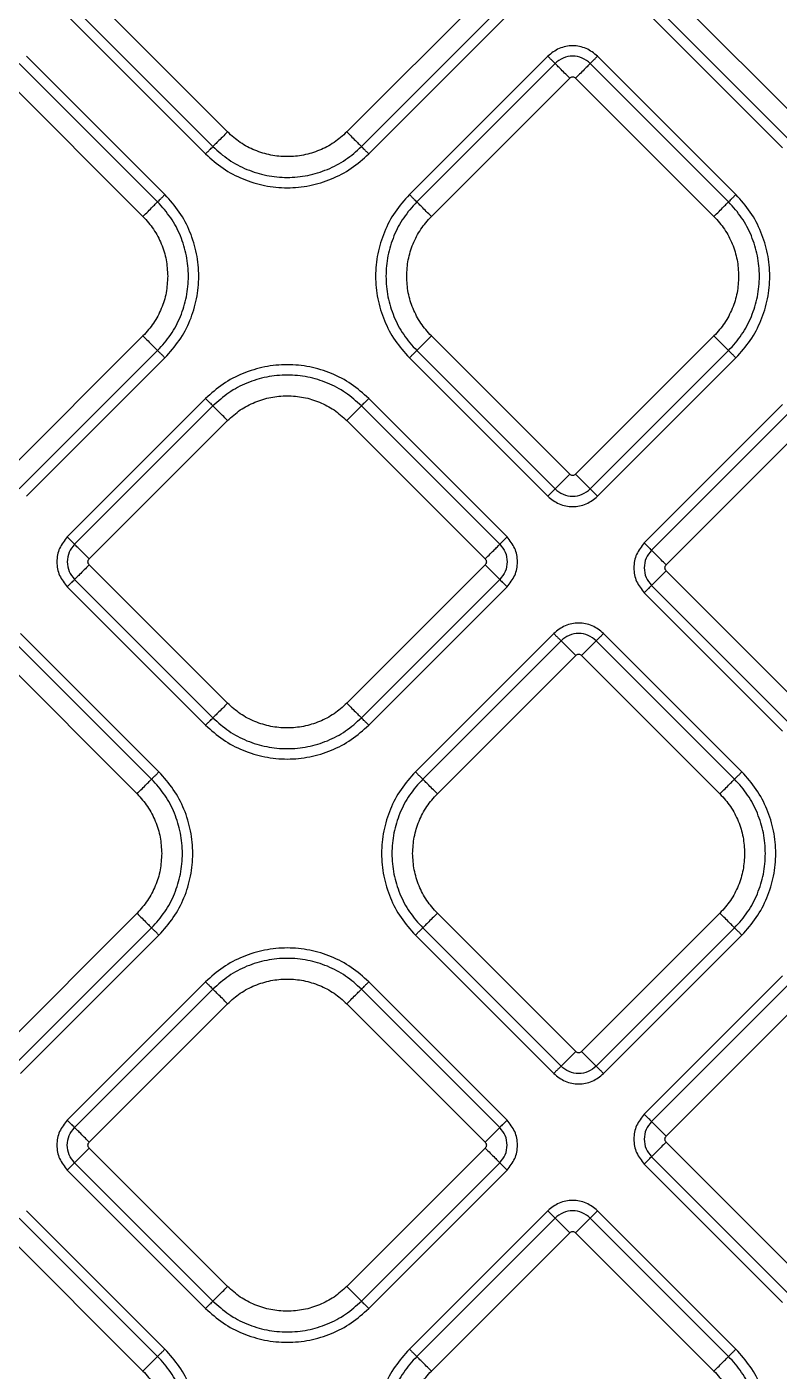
# Model space of a CAD drawing. Extents: x 939 to 1039, y 781 to 934.
# Drawn here: x 992.18 to 995.76, y 848.43 to 854.83 of the extents above; entities that cross this region are included whole.
import ezdxf

# ---------------------------------------------------------------- set-up
doc = ezdxf.new("R2010")
doc.units = 0
doc.header["$MEASUREMENT"] = 0
doc.layers.add('1', color=4, linetype='Continuous')

# ---------------------------------------------------------------- blocks, each defined once
blk = doc.blocks.new('Envoy')
at = {"layer": '1', "color": 3, "linetype": 'Continuous', "lineweight": 25}
for p, q in [((54.4771, 55.1542), (53.8182, 55.8131)), ((55.704, 55.8131), (55.0452, 55.1542)), ((57.2251, 55.1827), (56.5663, 55.8416)), ((53.7485, 55.7433), (54.4074, 55.0845)), ((55.1149, 55.0845), (55.7738, 55.7433)), ((56.4617, 55.737), (57.1205, 55.0782)), ((56.4966, 55.7718), (57.1554, 55.113)), ((53.7137, 55.7085), (54.3725, 55.0496)), ((55.1498, 55.0496), (55.8086, 55.7085)), ((54.1441, 54.8213), (53.4853, 55.4801)), ((54.179, 54.8561), (53.5202, 55.5149)), ((56.0022, 55.5149), (55.3434, 54.8561)), ((56.037, 55.4801), (55.3782, 54.8212)), ((56.8636, 54.8212), (56.2048, 55.4801)), ((56.8985, 54.8561), (56.2397, 55.5149)), ((53.4156, 55.4104), (54.0744, 54.7515)), ((55.4479, 54.7515), (56.1068, 55.4103)), ((56.135, 55.4103), (56.7939, 54.7515)), ((54.0744, 54.1834), (53.4156, 53.5246)), ((56.1068, 53.5245), (55.4479, 54.1834)), ((56.7939, 54.1834), (56.135, 53.5245)), ((53.4853, 53.4548), (54.1441, 54.1137)), ((53.5202, 53.42), (54.179, 54.0788)), ((55.3434, 54.0788), (56.0022, 53.42)), ((55.3782, 54.1136), (56.037, 53.4548)), ((56.2048, 53.4548), (56.8636, 54.1136)), ((56.2397, 53.42), (56.8985, 54.0788)), ((54.3725, 53.8853), (53.7137, 53.2265)), ((55.8086, 53.2265), (55.1498, 53.8853)), ((54.4074, 53.8504), (53.7486, 53.1916)), ((55.7738, 53.1916), (55.115, 53.8504)), ((57.1205, 53.8568), (56.4617, 53.1979)), ((57.1554, 53.8219), (56.4965, 53.1631)), ((53.8183, 53.1218), (54.4771, 53.7807)), ((55.0452, 53.7807), (55.7041, 53.1218)), ((56.5662, 53.0933), (57.2251, 53.7522)), ((54.4771, 52.4347), (53.8183, 53.0936)), ((55.7041, 53.0936), (55.0452, 52.4347)), ((57.2251, 52.4062), (56.5662, 53.0651)), ((53.7137, 52.989), (54.3725, 52.3302)), ((53.7486, 53.0238), (54.4074, 52.365)), ((55.115, 52.365), (55.7738, 53.0238)), ((55.1498, 52.3302), (55.8086, 52.989)), ((56.4965, 52.9953), (57.1554, 52.3365)), ((56.4617, 52.9605), (57.1205, 52.3016)), ((54.1156, 52.0732), (53.4568, 52.7321)), ((54.1505, 52.1081), (53.4917, 52.7669)), ((56.0307, 52.7669), (55.3719, 52.1081)), ((56.0656, 52.7321), (55.4067, 52.0733)), ((56.8921, 52.0733), (56.2333, 52.7321)), ((56.927, 52.1081), (56.2682, 52.7669)), ((53.387, 52.6623), (54.0459, 52.0035)), ((55.4764, 52.0035), (56.1353, 52.6624)), ((56.1636, 52.6624), (56.8224, 52.0035)), ((54.0459, 51.4354), (53.387, 50.7765)), ((56.1353, 50.7766), (55.4764, 51.4354)), ((56.8224, 51.4354), (56.1636, 50.7766)), ((53.4568, 50.7068), (54.1156, 51.3656)), ((53.4917, 50.672), (54.1505, 51.3308)), ((55.3719, 51.3308), (56.0307, 50.672)), ((55.4067, 51.3657), (56.0656, 50.7068)), ((56.2333, 50.7068), (56.8921, 51.3657)), ((56.2682, 50.672), (56.927, 51.3308)), ((57.1205, 51.1373), (56.4617, 50.4785)), ((54.3725, 51.1088), (53.7137, 50.4499)), ((54.4074, 51.0739), (53.7485, 50.4151)), ((55.7738, 50.4151), (55.1149, 51.0739)), ((55.8086, 50.4499), (55.1498, 51.1088)), ((57.1554, 51.1024), (56.4966, 50.4436)), ((53.8182, 50.3453), (54.4771, 51.0042)), ((55.0452, 51.0042), (55.704, 50.3453)), ((56.5663, 50.3738), (57.2251, 51.0327)), ((54.4771, 49.6582), (53.8182, 50.3171)), ((55.704, 50.3171), (55.0452, 49.6582)), ((57.2251, 49.6867), (56.5663, 50.3456)), ((53.7485, 50.2473), (54.4074, 49.5885)), ((55.1149, 49.5885), (55.7738, 50.2473)), ((56.4617, 50.241), (57.1205, 49.5822)), ((56.4966, 50.2758), (57.1554, 49.617)), ((53.7137, 50.2125), (54.3725, 49.5536)), ((55.1498, 49.5536), (55.8086, 50.2125)), ((54.1441, 49.3253), (53.4853, 49.9841)), ((54.179, 49.3601), (53.5202, 50.0189)), ((56.0022, 50.0189), (55.3434, 49.3601)), ((56.037, 49.9841), (55.3782, 49.3252)), ((56.8636, 49.3252), (56.2048, 49.9841)), ((56.8985, 49.3601), (56.2397, 50.0189)), ((53.4156, 49.9144), (54.0744, 49.2555)), ((55.4479, 49.2555), (56.1068, 49.9143)), ((56.135, 49.9143), (56.7939, 49.2555))]:
    blk.add_line(p, q, dxfattribs=at)
for points, knots in [([(56.2397, 55.5149), (56.2223, 55.5286), (56.1876, 55.5561), (56.1209, 55.5681), (56.0543, 55.5561), (56.0195, 55.5286), (56.0022, 55.5149)], [0, 0, 0, 0, 0.250069, 0.499983, 0.74993, 1, 1, 1, 1]), ([(56.0022, 55.5149), (56.0063, 55.5108), (56.0146, 55.5025), (56.0254, 55.4917), (56.0337, 55.4834), (56.0359, 55.4812), (56.037, 55.4801)], [0, 0, 0, 0, 0.2500082, 0.5000037, 0.7499988, 1, 1, 1, 1]), ([(56.2048, 55.4801), (56.1925, 55.4897), (56.168, 55.5091), (56.1209, 55.5177), (56.0739, 55.5091), (56.0493, 55.4897), (56.037, 55.4801)], [0, 0, 0, 0, 0.249864, 0.499987, 0.750126, 1, 1, 1, 1]), ([(56.1068, 55.4103), (56.0985, 55.4186), (56.0819, 55.4352), (56.0603, 55.4568), (56.0437, 55.4734), (56.0393, 55.4778), (56.037, 55.4801)], [0, 0, 0, 0, 0.250001, 0.499999, 0.749991, 1, 1, 1, 1]), ([(56.2048, 55.4801), (56.2026, 55.4778), (56.1981, 55.4734), (56.1815, 55.4568), (56.1599, 55.4352), (56.1433, 55.4186), (56.135, 55.4103)], [0, 0, 0, 0, 0.2500107, 0.5000033, 0.750001, 1, 1, 1, 1]), ([(56.2048, 55.4801), (56.2059, 55.4812), (56.2081, 55.4834), (56.2164, 55.4917), (56.2272, 55.5025), (56.2355, 55.5108), (56.2397, 55.5149)], [0, 0, 0, 0, 0.25, 0.499995, 0.749991, 1, 1, 1, 1]), ([(56.1068, 55.4103), (56.1088, 55.412), (56.113, 55.4152), (56.1209, 55.4167), (56.1288, 55.4152), (56.133, 55.412), (56.135, 55.4103)], [0, 0, 0, 0, 0.250223, 0.499992, 0.749762, 1, 1, 1, 1]), ([(54.4771, 55.1542), (54.4688, 55.1459), (54.4523, 55.1294), (54.4306, 55.1077), (54.414, 55.0911), (54.4096, 55.0867), (54.4074, 55.0845)], [0, 0, 0, 0, 0.25, 0.499998, 0.749991, 1, 1, 1, 1]), ([(55.0452, 55.1542), (55.0256, 55.1367), (54.9863, 55.1016), (54.9157, 55.0649), (54.8401, 55.0417), (54.7611, 55.034), (54.6822, 55.0417), (54.6066, 55.0649), (54.536, 55.1016), (54.4967, 55.1367), (54.4771, 55.1542)], [0, 0, 0, 0, 0.125, 0.25, 0.375, 0.5, 0.625, 0.75, 0.875, 1, 1, 1, 1]), ([(55.0452, 55.1542), (55.0535, 55.1459), (55.07, 55.1294), (55.0917, 55.1077), (55.1083, 55.0911), (55.1127, 55.0867), (55.1149, 55.0845)], [0, 0, 0, 0, 0.250002, 0.499999, 0.749992, 1, 1, 1, 1]), ([(54.3725, 55.0496), (54.3766, 55.0538), (54.3849, 55.0621), (54.3957, 55.0729), (54.404, 55.0812), (54.4063, 55.0834), (54.4074, 55.0845)], [0, 0, 0, 0, 0.2500024, 0.499998, 0.7499988, 1, 1, 1, 1]), ([(54.3725, 55.0496), (54.3994, 55.0256), (54.4531, 54.9777), (54.5496, 54.9274), (54.6532, 54.8957), (54.7611, 54.8851), (54.8691, 54.8957), (54.9727, 54.9274), (55.0691, 54.9777), (55.1229, 55.0256), (55.1498, 55.0496)], [0, 0, 0, 0, 0.1250001, 0.25, 0.375, 0.5, 0.625, 0.75, 0.8749999, 1, 1, 1, 1]), ([(54.4074, 55.0845), (54.4318, 55.0627), (54.4808, 55.019), (54.5686, 54.9732), (54.6629, 54.9444), (54.7611, 54.9348), (54.8594, 54.9444), (54.9537, 54.9732), (55.0415, 55.019), (55.0905, 55.0627), (55.1149, 55.0845)], [0, 0, 0, 0, 0.125, 0.25, 0.375, 0.5, 0.625, 0.75, 0.875, 1, 1, 1, 1]), ([(55.1498, 55.0496), (55.1457, 55.0538), (55.1374, 55.0621), (55.1266, 55.0729), (55.1183, 55.0812), (55.116, 55.0834), (55.1149, 55.0845)], [0, 0, 0, 0, 0.250002, 0.499997, 0.749999, 1, 1, 1, 1]), ([(54.179, 54.8561), (54.1748, 54.852), (54.1666, 54.8437), (54.1557, 54.8329), (54.1474, 54.8246), (54.1452, 54.8224), (54.1441, 54.8213)], [0, 0, 0, 0, 0.250005, 0.499999, 0.75, 1, 1, 1, 1]), ([(54.179, 54.0788), (54.203, 54.1057), (54.2509, 54.1595), (54.3012, 54.256), (54.3329, 54.3595), (54.3435, 54.4675), (54.3329, 54.5754), (54.3012, 54.679), (54.2509, 54.7755), (54.203, 54.8292), (54.179, 54.8561)], [0, 0, 0, 0, 0.1249999, 0.2499999, 0.375, 0.5, 0.625, 0.7500001, 0.8750001, 1, 1, 1, 1]), ([(55.3434, 54.8561), (55.3194, 54.8292), (55.2714, 54.7754), (55.2211, 54.6789), (55.1894, 54.5754), (55.1789, 54.4674), (55.1894, 54.3595), (55.2211, 54.2559), (55.2714, 54.1594), (55.3194, 54.1057), (55.3434, 54.0788)], [0, 0, 0, 0, 0.1250001, 0.25, 0.375, 0.5, 0.625, 0.75, 0.8749999, 1, 1, 1, 1]), ([(55.3434, 54.8561), (55.3475, 54.8519), (55.3558, 54.8437), (55.3666, 54.8328), (55.3749, 54.8245), (55.3771, 54.8223), (55.3782, 54.8212)], [0, 0, 0, 0, 0.250003, 0.499999, 0.750002, 1, 1, 1, 1]), ([(56.8985, 54.8561), (56.8943, 54.8519), (56.8861, 54.8437), (56.8752, 54.8328), (56.8669, 54.8245), (56.8647, 54.8223), (56.8636, 54.8212)], [0, 0, 0, 0, 0.2500033, 0.4999999, 0.7499998, 1, 1, 1, 1]), ([(56.8985, 54.0788), (56.9225, 54.1057), (56.9704, 54.1594), (57.0207, 54.2559), (57.0524, 54.3595), (57.063, 54.4674), (57.0524, 54.5754), (57.0207, 54.6789), (56.9704, 54.7754), (56.9225, 54.8292), (56.8985, 54.8561)], [0, 0, 0, 0, 0.1250001, 0.25, 0.375, 0.5, 0.625, 0.75, 0.8749999, 1, 1, 1, 1]), ([(54.0744, 54.7515), (54.0827, 54.7598), (54.0992, 54.7764), (54.1209, 54.798), (54.1375, 54.8146), (54.1419, 54.819), (54.1441, 54.8213)], [0, 0, 0, 0, 0.25, 0.499998, 0.749991, 1, 1, 1, 1]), ([(54.1441, 54.1137), (54.166, 54.1382), (54.2096, 54.1871), (54.2554, 54.2749), (54.2843, 54.3692), (54.2939, 54.4675), (54.2843, 54.5657), (54.2554, 54.66), (54.2096, 54.7478), (54.166, 54.7968), (54.1441, 54.8213)], [0, 0, 0, 0, 0.125, 0.25, 0.375001, 0.5, 0.625, 0.75, 0.875, 1, 1, 1, 1]), ([(55.3782, 54.8212), (55.3564, 54.7968), (55.3127, 54.7478), (55.2669, 54.66), (55.2381, 54.5657), (55.2285, 54.4674), (55.2381, 54.3692), (55.2669, 54.2749), (55.3127, 54.1871), (55.3564, 54.1381), (55.3782, 54.1136)], [0, 0, 0, 0, 0.125, 0.25, 0.375001, 0.5, 0.625, 0.750001, 0.875001, 1, 1, 1, 1]), ([(55.4479, 54.7515), (55.4397, 54.7598), (55.4231, 54.7763), (55.4014, 54.798), (55.3848, 54.8146), (55.3804, 54.819), (55.3782, 54.8212)], [0, 0, 0, 0, 0.2500011, 0.4999982, 0.74999, 1, 1, 1, 1]), ([(56.7939, 54.7515), (56.8022, 54.7598), (56.8187, 54.7763), (56.8404, 54.798), (56.857, 54.8146), (56.8614, 54.819), (56.8636, 54.8212)], [0, 0, 0, 0, 0.249999, 0.4999967, 0.7499893, 1, 1, 1, 1]), ([(56.8636, 54.1136), (56.8854, 54.1381), (56.9291, 54.1871), (56.9749, 54.2749), (57.0037, 54.3692), (57.0134, 54.4674), (57.0037, 54.5657), (56.9749, 54.66), (56.9291, 54.7478), (56.8854, 54.7968), (56.8636, 54.8212)], [0, 0, 0, 0, 0.124999, 0.249999, 0.375, 0.5, 0.624999, 0.75, 0.875, 1, 1, 1, 1]), ([(54.0744, 54.7515), (54.0919, 54.7319), (54.127, 54.6926), (54.1636, 54.6221), (54.1876, 54.5464), (54.1906, 54.4938), (54.1921, 54.4675)], [0, 0, 0, 0, 0.249999, 0.5, 0.75, 1, 1, 1, 1]), ([(55.3303, 54.4674), (55.3318, 54.4937), (55.3347, 54.5463), (55.3588, 54.622), (55.3953, 54.6926), (55.4304, 54.7319), (55.4479, 54.7515)], [0, 0, 0, 0, 0.25, 0.5, 0.75, 1, 1, 1, 1]), ([(56.7939, 54.7515), (56.8114, 54.7319), (56.8465, 54.6926), (56.883, 54.622), (56.9071, 54.5463), (56.9101, 54.4937), (56.9115, 54.4674)], [0, 0, 0, 0, 0.249999, 0.5, 0.75, 1, 1, 1, 1]), ([(54.1921, 54.4675), (54.1906, 54.4412), (54.1876, 54.3886), (54.1636, 54.3129), (54.127, 54.2423), (54.0919, 54.2031), (54.0744, 54.1834)], [0, 0, 0, 0, 0.25, 0.5, 0.750001, 1, 1, 1, 1]), ([(55.4479, 54.1834), (55.4304, 54.203), (55.3953, 54.2423), (55.3588, 54.3128), (55.3347, 54.3885), (55.3318, 54.4411), (55.3303, 54.4674)], [0, 0, 0, 0, 0.25, 0.5, 0.75, 1, 1, 1, 1]), ([(56.9115, 54.4674), (56.9101, 54.4411), (56.9071, 54.3885), (56.883, 54.3128), (56.8465, 54.2423), (56.8114, 54.203), (56.7939, 54.1834)], [0, 0, 0, 0, 0.25, 0.5, 0.750001, 1, 1, 1, 1]), ([(54.0744, 54.1834), (54.0827, 54.1751), (54.0992, 54.1586), (54.1209, 54.1369), (54.1375, 54.1203), (54.1419, 54.1159), (54.1441, 54.1137)], [0, 0, 0, 0, 0.25, 0.499998, 0.74999, 1, 1, 1, 1]), ([(55.4479, 54.1834), (55.4397, 54.1751), (55.4231, 54.1585), (55.4014, 54.1369), (55.3848, 54.1203), (55.3804, 54.1159), (55.3782, 54.1136)], [0, 0, 0, 0, 0.250001, 0.499999, 0.749991, 1, 1, 1, 1]), ([(56.7939, 54.1834), (56.8022, 54.1751), (56.8187, 54.1585), (56.8404, 54.1369), (56.857, 54.1203), (56.8614, 54.1159), (56.8636, 54.1136)], [0, 0, 0, 0, 0.249999, 0.499997, 0.74999, 1, 1, 1, 1]), ([(54.179, 54.0788), (54.1748, 54.083), (54.1666, 54.0912), (54.1557, 54.1021), (54.1474, 54.1104), (54.1452, 54.1126), (54.1441, 54.1137)], [0, 0, 0, 0, 0.250005, 0.5, 0.750001, 1, 1, 1, 1]), ([(55.3434, 54.0788), (55.3475, 54.0829), (55.3558, 54.0912), (55.3666, 54.102), (55.3749, 54.1103), (55.3771, 54.1125), (55.3782, 54.1136)], [0, 0, 0, 0, 0.250002, 0.499998, 0.750001, 1, 1, 1, 1]), ([(56.8985, 54.0788), (56.8943, 54.0829), (56.8861, 54.0912), (56.8752, 54.102), (56.8669, 54.1103), (56.8647, 54.1125), (56.8636, 54.1136)], [0, 0, 0, 0, 0.250003, 0.499999, 0.749998, 1, 1, 1, 1]), ([(55.1498, 53.8853), (55.1229, 53.9093), (55.0692, 53.9572), (54.9727, 54.0075), (54.8691, 54.0392), (54.7612, 54.0498), (54.6532, 54.0392), (54.5497, 54.0075), (54.4532, 53.9572), (54.3994, 53.9093), (54.3725, 53.8853)], [0, 0, 0, 0, 0.125, 0.25, 0.375, 0.5, 0.625, 0.75, 0.875, 1, 1, 1, 1]), ([(55.115, 53.8504), (55.0905, 53.8722), (55.0416, 53.9159), (54.9537, 53.9617), (54.8595, 53.9905), (54.7612, 54.0002), (54.6629, 53.9905), (54.5686, 53.9617), (54.4808, 53.9159), (54.4319, 53.8722), (54.4074, 53.8504)], [0, 0, 0, 0, 0.125, 0.25, 0.375, 0.5, 0.625, 0.75, 0.875, 1, 1, 1, 1]), ([(54.3725, 53.8853), (54.3767, 53.8811), (54.3849, 53.8728), (54.3958, 53.862), (54.4041, 53.8537), (54.4063, 53.8515), (54.4074, 53.8504)], [0, 0, 0, 0, 0.250005, 0.499999, 0.75, 1, 1, 1, 1]), ([(54.4771, 53.7807), (54.4968, 53.7982), (54.5361, 53.8333), (54.6066, 53.87), (54.6823, 53.8932), (54.7612, 53.9009), (54.8401, 53.8932), (54.9158, 53.87), (54.9863, 53.8333), (55.0256, 53.7982), (55.0452, 53.7807)], [0, 0, 0, 0, 0.125, 0.25, 0.375, 0.5, 0.625, 0.75, 0.875, 1, 1, 1, 1]), ([(55.115, 53.8504), (55.1161, 53.8515), (55.1183, 53.8537), (55.1266, 53.862), (55.1374, 53.8728), (55.1457, 53.8811), (55.1498, 53.8853)], [0, 0, 0, 0, 0.2500006, 0.5000026, 0.7499924, 1, 1, 1, 1]), ([(54.4771, 53.7807), (54.4688, 53.789), (54.4523, 53.8055), (54.4306, 53.8272), (54.414, 53.8438), (54.4096, 53.8482), (54.4074, 53.8504)], [0, 0, 0, 0, 0.25, 0.499998, 0.749991, 1, 1, 1, 1]), ([(55.115, 53.8504), (55.1128, 53.8482), (55.1083, 53.8438), (55.0917, 53.8272), (55.0701, 53.8055), (55.0535, 53.789), (55.0452, 53.7807)], [0, 0, 0, 0, 0.2500086, 0.5000031, 0.7499982, 1, 1, 1, 1]), ([(56.1068, 53.5245), (56.0985, 53.5163), (56.0819, 53.4997), (56.0603, 53.478), (56.0437, 53.4615), (56.0393, 53.457), (56.037, 53.4548)], [0, 0, 0, 0, 0.250001, 0.499999, 0.749991, 1, 1, 1, 1]), ([(56.135, 53.5245), (56.133, 53.5229), (56.1288, 53.5196), (56.1209, 53.5182), (56.113, 53.5196), (56.1088, 53.5229), (56.1068, 53.5245)], [0, 0, 0, 0, 0.250238, 0.500008, 0.749777, 1, 1, 1, 1]), ([(56.135, 53.5245), (56.1433, 53.5163), (56.1599, 53.4997), (56.1815, 53.478), (56.1981, 53.4615), (56.2026, 53.457), (56.2048, 53.4548)], [0, 0, 0, 0, 0.249999, 0.4999967, 0.7499893, 1, 1, 1, 1]), ([(56.0022, 53.42), (56.0063, 53.4241), (56.0146, 53.4324), (56.0254, 53.4432), (56.0337, 53.4515), (56.0359, 53.4537), (56.037, 53.4548)], [0, 0, 0, 0, 0.250007, 0.500002, 0.75, 1, 1, 1, 1]), ([(56.037, 53.4548), (56.0493, 53.4451), (56.0738, 53.4258), (56.1209, 53.4172), (56.168, 53.4258), (56.1925, 53.4451), (56.2048, 53.4548)], [0, 0, 0, 0, 0.24986, 0.499984, 0.750123, 1, 1, 1, 1]), ([(56.2397, 53.42), (56.2355, 53.4241), (56.2272, 53.4324), (56.2164, 53.4432), (56.2081, 53.4515), (56.2059, 53.4537), (56.2048, 53.4548)], [0, 0, 0, 0, 0.2500033, 0.4999999, 0.7499998, 1, 1, 1, 1]), ([(56.0022, 53.42), (56.0195, 53.4062), (56.0543, 53.3788), (56.1209, 53.3668), (56.1876, 53.3788), (56.2223, 53.4062), (56.2397, 53.42)], [0, 0, 0, 0, 0.250068, 0.499984, 0.749929, 1, 1, 1, 1]), ([(53.7137, 53.2265), (53.7, 53.2091), (53.6726, 53.1744), (53.6605, 53.1077), (53.6725, 53.0411), (53.7, 53.0063), (53.7137, 52.989)], [0, 0, 0, 0, 0.250066, 0.499983, 0.749929, 1, 1, 1, 1]), ([(53.7137, 53.2265), (53.7179, 53.2223), (53.7261, 53.214), (53.7369, 53.2032), (53.7452, 53.1949), (53.7475, 53.1927), (53.7486, 53.1916)], [0, 0, 0, 0, 0.2500028, 0.4999989, 0.7499983, 1, 1, 1, 1]), ([(53.7486, 53.1916), (53.7389, 53.1793), (53.7195, 53.1548), (53.711, 53.1077), (53.7195, 53.0607), (53.7389, 53.0361), (53.7486, 53.0238)], [0, 0, 0, 0, 0.24986, 0.499984, 0.750123, 1, 1, 1, 1]), ([(53.8183, 53.1218), (53.81, 53.1301), (53.7934, 53.1467), (53.7718, 53.1683), (53.7552, 53.1849), (53.7508, 53.1894), (53.7486, 53.1916)], [0, 0, 0, 0, 0.2500016, 0.4999978, 0.7499911, 1, 1, 1, 1]), ([(55.7041, 53.1218), (55.7124, 53.1301), (55.7289, 53.1467), (55.7506, 53.1683), (55.7672, 53.1849), (55.7716, 53.1894), (55.7738, 53.1916)], [0, 0, 0, 0, 0.250002, 0.499999, 0.749992, 1, 1, 1, 1]), ([(55.8086, 53.2265), (55.8045, 53.2223), (55.7962, 53.214), (55.7854, 53.2032), (55.7771, 53.1949), (55.7749, 53.1927), (55.7738, 53.1916)], [0, 0, 0, 0, 0.249997, 0.499999, 0.749998, 1, 1, 1, 1]), ([(55.7738, 53.1916), (55.7835, 53.1793), (55.8028, 53.1548), (55.8114, 53.1077), (55.8028, 53.0607), (55.7835, 53.0361), (55.7738, 53.0238)], [0, 0, 0, 0, 0.249861, 0.499984, 0.750122, 1, 1, 1, 1]), ([(55.8086, 52.989), (55.8224, 53.0063), (55.8498, 53.0411), (55.8619, 53.1077), (55.8498, 53.1744), (55.8224, 53.2091), (55.8086, 53.2265)], [0, 0, 0, 0, 0.250072, 0.500017, 0.749934, 1, 1, 1, 1]), ([(56.4617, 53.1979), (56.448, 53.1806), (56.4205, 53.1458), (56.4085, 53.0792), (56.4205, 53.0126), (56.448, 52.9778), (56.4617, 52.9605)], [0, 0, 0, 0, 0.250068, 0.499983, 0.749931, 1, 1, 1, 1]), ([(56.4617, 53.1979), (56.4658, 53.1938), (56.4741, 53.1855), (56.4849, 53.1747), (56.4932, 53.1664), (56.4954, 53.1642), (56.4965, 53.1631)], [0, 0, 0, 0, 0.250008, 0.499998, 0.750001, 1, 1, 1, 1]), ([(53.8183, 53.0936), (53.8166, 53.0956), (53.8134, 53.0998), (53.8119, 53.1077), (53.8134, 53.1156), (53.8166, 53.1198), (53.8183, 53.1218)], [0, 0, 0, 0, 0.250236, 0.500008, 0.74978, 1, 1, 1, 1]), ([(55.7041, 53.1218), (55.7057, 53.1198), (55.709, 53.1156), (55.7104, 53.1077), (55.709, 53.0998), (55.7057, 53.0956), (55.7041, 53.0936)], [0, 0, 0, 0, 0.250223, 0.499992, 0.749762, 1, 1, 1, 1]), ([(56.4965, 53.1631), (56.4869, 53.1508), (56.4675, 53.1263), (56.4589, 53.0792), (56.4675, 53.0321), (56.4869, 53.0076), (56.4965, 52.9953)], [0, 0, 0, 0, 0.24986, 0.499987, 0.750125, 1, 1, 1, 1]), ([(56.5662, 53.0933), (56.558, 53.1016), (56.5414, 53.1182), (56.5198, 53.1398), (56.5032, 53.1564), (56.4987, 53.1608), (56.4965, 53.1631)], [0, 0, 0, 0, 0.249997, 0.499995, 0.749989, 1, 1, 1, 1]), ([(53.8183, 53.0936), (53.81, 53.0853), (53.7934, 53.0687), (53.7718, 53.0471), (53.7552, 53.0305), (53.7508, 53.0261), (53.7486, 53.0238)], [0, 0, 0, 0, 0.2499989, 0.4999954, 0.7499908, 1, 1, 1, 1]), ([(55.7041, 53.0936), (55.7124, 53.0853), (55.7289, 53.0687), (55.7506, 53.0471), (55.7672, 53.0305), (55.7716, 53.0261), (55.7738, 53.0238)], [0, 0, 0, 0, 0.249999, 0.499997, 0.749991, 1, 1, 1, 1]), ([(56.5662, 53.0651), (56.558, 53.0568), (56.5414, 53.0402), (56.5198, 53.0186), (56.5032, 53.002), (56.4987, 52.9975), (56.4965, 52.9953)], [0, 0, 0, 0, 0.249999, 0.499997, 0.74999, 1, 1, 1, 1]), ([(56.5662, 53.0651), (56.5646, 53.0671), (56.5614, 53.0713), (56.5599, 53.0792), (56.5614, 53.0871), (56.5646, 53.0913), (56.5662, 53.0933)], [0, 0, 0, 0, 0.250218, 0.499992, 0.749767, 1, 1, 1, 1]), ([(53.7137, 52.989), (53.7179, 52.9931), (53.7261, 53.0014), (53.7369, 53.0122), (53.7452, 53.0205), (53.7475, 53.0227), (53.7486, 53.0238)], [0, 0, 0, 0, 0.250008, 0.499998, 0.750001, 1, 1, 1, 1]), ([(55.7738, 53.0238), (55.7749, 53.0227), (55.7771, 53.0205), (55.7854, 53.0122), (55.7962, 53.0014), (55.8045, 52.9931), (55.8086, 52.989)], [0, 0, 0, 0, 0.249999, 0.500002, 0.749998, 1, 1, 1, 1]), ([(56.4617, 52.9605), (56.4658, 52.9646), (56.4741, 52.9729), (56.4849, 52.9837), (56.4932, 52.992), (56.4954, 52.9942), (56.4965, 52.9953)], [0, 0, 0, 0, 0.2500028, 0.4999989, 0.7499983, 1, 1, 1, 1]), ([(56.2682, 52.7669), (56.2508, 52.7807), (56.2161, 52.8081), (56.1494, 52.8201), (56.0828, 52.8081), (56.048, 52.7807), (56.0307, 52.7669)], [0, 0, 0, 0, 0.250067, 0.499983, 0.74993, 1, 1, 1, 1]), ([(56.0307, 52.7669), (56.0348, 52.7628), (56.0431, 52.7545), (56.0539, 52.7437), (56.0622, 52.7354), (56.0644, 52.7332), (56.0656, 52.7321)], [0, 0, 0, 0, 0.2500036, 0.4999954, 0.7499955, 1, 1, 1, 1]), ([(56.2333, 52.7321), (56.221, 52.7418), (56.1965, 52.7611), (56.1494, 52.7697), (56.1024, 52.7611), (56.0778, 52.7418), (56.0656, 52.7321)], [0, 0, 0, 0, 0.2498606, 0.4999869, 0.7501218, 1, 1, 1, 1]), ([(56.1353, 52.6624), (56.127, 52.6706), (56.1104, 52.6872), (56.0888, 52.7089), (56.0722, 52.7255), (56.0678, 52.7299), (56.0656, 52.7321)], [0, 0, 0, 0, 0.250002, 0.499997, 0.749991, 1, 1, 1, 1]), ([(56.1636, 52.6624), (56.1718, 52.6706), (56.1884, 52.6872), (56.21, 52.7089), (56.2266, 52.7255), (56.2311, 52.7299), (56.2333, 52.7321)], [0, 0, 0, 0, 0.250002, 0.499997, 0.749991, 1, 1, 1, 1]), ([(56.2682, 52.7669), (56.264, 52.7628), (56.2557, 52.7545), (56.2449, 52.7437), (56.2366, 52.7354), (56.2344, 52.7332), (56.2333, 52.7321)], [0, 0, 0, 0, 0.2500036, 0.4999954, 0.7499955, 1, 1, 1, 1]), ([(56.1353, 52.6624), (56.1374, 52.664), (56.1415, 52.6673), (56.1494, 52.6687), (56.1573, 52.6673), (56.1615, 52.664), (56.1636, 52.6624)], [0, 0, 0, 0, 0.250239, 0.499991, 0.749761, 1, 1, 1, 1]), ([(54.4771, 52.4347), (54.4688, 52.4265), (54.4523, 52.4099), (54.4306, 52.3882), (54.414, 52.3716), (54.4096, 52.3672), (54.4074, 52.365)], [0, 0, 0, 0, 0.250001, 0.499996, 0.749991, 1, 1, 1, 1]), ([(55.0452, 52.4347), (55.0256, 52.4172), (54.9863, 52.3821), (54.9158, 52.3454), (54.8401, 52.3222), (54.7612, 52.3145), (54.6823, 52.3222), (54.6066, 52.3454), (54.5361, 52.3821), (54.4968, 52.4172), (54.4771, 52.4347)], [0, 0, 0, 0, 0.125, 0.25, 0.375, 0.5, 0.625, 0.75, 0.875, 1, 1, 1, 1]), ([(55.0452, 52.4347), (55.0535, 52.4265), (55.0701, 52.4099), (55.0917, 52.3882), (55.1083, 52.3716), (55.1128, 52.3672), (55.115, 52.365)], [0, 0, 0, 0, 0.250002, 0.4999947, 0.7499912, 1, 1, 1, 1]), ([(54.3725, 52.3302), (54.3767, 52.3343), (54.3849, 52.3426), (54.3958, 52.3534), (54.4041, 52.3617), (54.4063, 52.3639), (54.4074, 52.365)], [0, 0, 0, 0, 0.25001, 0.500004, 0.75, 1, 1, 1, 1]), ([(54.4074, 52.365), (54.4319, 52.3432), (54.4808, 52.2995), (54.5686, 52.2537), (54.6629, 52.2249), (54.7612, 52.2153), (54.8595, 52.2249), (54.9537, 52.2537), (55.0416, 52.2995), (55.0905, 52.3432), (55.115, 52.365)], [0, 0, 0, 0, 0.125, 0.25, 0.375, 0.5, 0.625, 0.75, 0.875, 1, 1, 1, 1]), ([(55.1498, 52.3302), (55.1457, 52.3343), (55.1374, 52.3426), (55.1266, 52.3534), (55.1183, 52.3617), (55.1161, 52.3639), (55.115, 52.365)], [0, 0, 0, 0, 0.250013, 0.500002, 0.75, 1, 1, 1, 1]), ([(54.3725, 52.3302), (54.3994, 52.3062), (54.4532, 52.2582), (54.5497, 52.2079), (54.6532, 52.1762), (54.7612, 52.1656), (54.8691, 52.1762), (54.9727, 52.2079), (55.0692, 52.2582), (55.1229, 52.3062), (55.1498, 52.3302)], [0, 0, 0, 0, 0.125, 0.25, 0.375, 0.5, 0.625, 0.75, 0.875, 1, 1, 1, 1]), ([(54.1505, 52.1081), (54.1463, 52.1039), (54.1381, 52.0957), (54.1272, 52.0848), (54.1189, 52.0765), (54.1167, 52.0743), (54.1156, 52.0732)], [0, 0, 0, 0, 0.250005, 0.500001, 0.750002, 1, 1, 1, 1]), ([(54.1505, 51.3308), (54.1745, 51.3577), (54.2224, 51.4114), (54.2727, 51.5079), (54.3044, 51.6115), (54.315, 51.7194), (54.3044, 51.8274), (54.2727, 51.9309), (54.2224, 52.0274), (54.1745, 52.0812), (54.1505, 52.1081)], [0, 0, 0, 0, 0.125, 0.25, 0.375, 0.5, 0.625, 0.75, 0.875, 1, 1, 1, 1]), ([(55.3719, 52.1081), (55.3479, 52.0812), (55.2999, 52.0275), (55.2496, 51.931), (55.2179, 51.8274), (55.2074, 51.7195), (55.2179, 51.6115), (55.2496, 51.508), (55.2999, 51.4115), (55.3479, 51.3577), (55.3719, 51.3308)], [0, 0, 0, 0, 0.125, 0.25, 0.375, 0.5, 0.625, 0.75, 0.875, 1, 1, 1, 1]), ([(55.3719, 52.1081), (55.376, 52.104), (55.3843, 52.0957), (55.3951, 52.0849), (55.4034, 52.0766), (55.4056, 52.0744), (55.4067, 52.0733)], [0, 0, 0, 0, 0.250002, 0.499997, 0.749999, 1, 1, 1, 1]), ([(56.927, 52.1081), (56.9228, 52.104), (56.9146, 52.0957), (56.9037, 52.0849), (56.8954, 52.0766), (56.8932, 52.0744), (56.8921, 52.0733)], [0, 0, 0, 0, 0.250008, 0.499997, 0.749999, 1, 1, 1, 1]), ([(56.927, 51.3308), (56.951, 51.3577), (56.9989, 51.4115), (57.0492, 51.508), (57.0809, 51.6115), (57.0915, 51.7195), (57.0809, 51.8274), (57.0492, 51.931), (56.9989, 52.0275), (56.951, 52.0812), (56.927, 52.1081)], [0, 0, 0, 0, 0.125, 0.25, 0.375, 0.5, 0.625, 0.75, 0.875, 1, 1, 1, 1]), ([(54.0459, 52.0035), (54.0542, 52.0118), (54.0707, 52.0283), (54.0924, 52.05), (54.109, 52.0666), (54.1134, 52.071), (54.1156, 52.0732)], [0, 0, 0, 0, 0.250001, 0.499997, 0.74999, 1, 1, 1, 1]), ([(54.1156, 51.3656), (54.1374, 51.3901), (54.1811, 51.4391), (54.2269, 51.5269), (54.2557, 51.6212), (54.2654, 51.7194), (54.2557, 51.8177), (54.2269, 51.912), (54.1811, 51.9998), (54.1374, 52.0488), (54.1156, 52.0732)], [0, 0, 0, 0, 0.125, 0.25, 0.375, 0.5, 0.624999, 0.75, 0.875, 1, 1, 1, 1]), ([(55.4067, 52.0733), (55.3849, 52.0488), (55.3412, 51.9998), (55.2954, 51.912), (55.2666, 51.8177), (55.257, 51.7195), (55.2666, 51.6212), (55.2954, 51.5269), (55.3412, 51.4391), (55.3849, 51.3902), (55.4067, 51.3657)], [0, 0, 0, 0, 0.1249998, 0.2499995, 0.3749999, 0.4999997, 0.6249995, 0.7499999, 0.8749996, 1, 1, 1, 1]), ([(55.4764, 52.0035), (55.4682, 52.0118), (55.4516, 52.0284), (55.43, 52.05), (55.4134, 52.0666), (55.4089, 52.071), (55.4067, 52.0733)], [0, 0, 0, 0, 0.250002, 0.499999, 0.749992, 1, 1, 1, 1]), ([(56.8224, 52.0035), (56.8307, 52.0118), (56.8472, 52.0284), (56.8689, 52.05), (56.8855, 52.0666), (56.8899, 52.071), (56.8921, 52.0733)], [0, 0, 0, 0, 0.250002, 0.499997, 0.749991, 1, 1, 1, 1]), ([(56.8921, 51.3657), (56.914, 51.3902), (56.9576, 51.4391), (57.0034, 51.5269), (57.0323, 51.6212), (57.0419, 51.7195), (57.0323, 51.8177), (57.0034, 51.912), (56.9576, 51.9998), (56.914, 52.0488), (56.8921, 52.0733)], [0, 0, 0, 0, 0.1250004, 0.2500001, 0.3750005, 0.5000003, 0.6250001, 0.7500005, 0.8750002, 1, 1, 1, 1]), ([(54.0459, 52.0035), (54.0634, 51.9839), (54.0985, 51.9446), (54.135, 51.874), (54.1591, 51.7983), (54.1621, 51.7457), (54.1635, 51.7194)], [0, 0, 0, 0, 0.2499998, 0.5000004, 0.75, 1, 1, 1, 1]), ([(55.3588, 51.7195), (55.3603, 51.7458), (55.3632, 51.7984), (55.3873, 51.8741), (55.4238, 51.9446), (55.4589, 51.9839), (55.4764, 52.0035)], [0, 0, 0, 0, 0.25, 0.5, 0.75, 1, 1, 1, 1]), ([(56.8224, 52.0035), (56.8399, 51.9839), (56.875, 51.9446), (56.9116, 51.8741), (56.9356, 51.7984), (56.9386, 51.7458), (56.9401, 51.7195)], [0, 0, 0, 0, 0.25, 0.5, 0.75, 1, 1, 1, 1]), ([(54.1635, 51.7194), (54.1621, 51.6931), (54.1591, 51.6405), (54.135, 51.5648), (54.0985, 51.4943), (54.0634, 51.455), (54.0459, 51.4354)], [0, 0, 0, 0, 0.25, 0.4999996, 0.7500002, 1, 1, 1, 1]), ([(55.4764, 51.4354), (55.4589, 51.4551), (55.4238, 51.4943), (55.3873, 51.5649), (55.3632, 51.6406), (55.3603, 51.6932), (55.3588, 51.7195)], [0, 0, 0, 0, 0.25, 0.5, 0.75, 1, 1, 1, 1]), ([(56.9401, 51.7195), (56.9386, 51.6932), (56.9356, 51.6406), (56.9116, 51.5649), (56.875, 51.4943), (56.8399, 51.4551), (56.8224, 51.4354)], [0, 0, 0, 0, 0.25, 0.5, 0.75, 1, 1, 1, 1]), ([(54.0459, 51.4354), (54.0542, 51.4271), (54.0707, 51.4105), (54.0924, 51.3889), (54.109, 51.3723), (54.1134, 51.3679), (54.1156, 51.3656)], [0, 0, 0, 0, 0.2500016, 0.4999978, 0.7499911, 1, 1, 1, 1]), ([(55.4764, 51.4354), (55.4682, 51.4271), (55.4516, 51.4106), (55.43, 51.3889), (55.4134, 51.3723), (55.4089, 51.3679), (55.4067, 51.3657)], [0, 0, 0, 0, 0.250001, 0.499999, 0.749991, 1, 1, 1, 1]), ([(56.8921, 51.3657), (56.8899, 51.3679), (56.8855, 51.3723), (56.8689, 51.3889), (56.8472, 51.4106), (56.8307, 51.4271), (56.8224, 51.4354)], [0, 0, 0, 0, 0.250009, 0.500004, 0.749998, 1, 1, 1, 1]), ([(54.1505, 51.3308), (54.1463, 51.3349), (54.1381, 51.3432), (54.1272, 51.354), (54.1189, 51.3623), (54.1167, 51.3645), (54.1156, 51.3656)], [0, 0, 0, 0, 0.2500048, 0.4999999, 0.7500003, 1, 1, 1, 1]), ([(55.3719, 51.3308), (55.376, 51.335), (55.3843, 51.3432), (55.3951, 51.3541), (55.4034, 51.3624), (55.4056, 51.3646), (55.4067, 51.3657)], [0, 0, 0, 0, 0.250002, 0.499998, 0.750001, 1, 1, 1, 1]), ([(56.8921, 51.3657), (56.8932, 51.3646), (56.8954, 51.3624), (56.9037, 51.3541), (56.9146, 51.3432), (56.9228, 51.335), (56.927, 51.3308)], [0, 0, 0, 0, 0.249999, 0.500002, 0.749992, 1, 1, 1, 1]), ([(55.1498, 51.1088), (55.1229, 51.1327), (55.0691, 51.1807), (54.9727, 51.231), (54.8691, 51.2627), (54.7611, 51.2733), (54.6532, 51.2627), (54.5496, 51.231), (54.4531, 51.1807), (54.3994, 51.1327), (54.3725, 51.1088)], [0, 0, 0, 0, 0.125, 0.25, 0.375, 0.5, 0.625, 0.75, 0.875, 1, 1, 1, 1]), ([(55.1149, 51.0739), (55.0905, 51.0957), (55.0415, 51.1394), (54.9537, 51.1852), (54.8594, 51.214), (54.7611, 51.2236), (54.6629, 51.214), (54.5686, 51.1852), (54.4808, 51.1394), (54.4318, 51.0957), (54.4074, 51.0739)], [0, 0, 0, 0, 0.125, 0.25, 0.375, 0.5, 0.625, 0.75, 0.875, 1, 1, 1, 1]), ([(54.3725, 51.1088), (54.3766, 51.1046), (54.3849, 51.0963), (54.3957, 51.0855), (54.404, 51.0772), (54.4063, 51.075), (54.4074, 51.0739)], [0, 0, 0, 0, 0.250008, 0.500003, 0.749999, 1, 1, 1, 1]), ([(54.4771, 51.0042), (54.4688, 51.0124), (54.4523, 51.029), (54.4306, 51.0507), (54.414, 51.0673), (54.4096, 51.0717), (54.4074, 51.0739)], [0, 0, 0, 0, 0.249998, 0.499996, 0.749991, 1, 1, 1, 1]), ([(54.4771, 51.0042), (54.4967, 51.0217), (54.536, 51.0568), (54.6066, 51.0935), (54.6822, 51.1167), (54.7611, 51.1244), (54.8401, 51.1167), (54.9157, 51.0935), (54.9863, 51.0568), (55.0256, 51.0217), (55.0452, 51.0042)], [0, 0, 0, 0, 0.125, 0.25, 0.375, 0.5, 0.625, 0.75, 0.875, 1, 1, 1, 1]), ([(55.0452, 51.0042), (55.0535, 51.0124), (55.07, 51.029), (55.0917, 51.0507), (55.1083, 51.0673), (55.1127, 51.0717), (55.1149, 51.0739)], [0, 0, 0, 0, 0.249999, 0.499997, 0.749991, 1, 1, 1, 1]), ([(55.1498, 51.1088), (55.1457, 51.1046), (55.1374, 51.0963), (55.1266, 51.0855), (55.1183, 51.0772), (55.116, 51.075), (55.1149, 51.0739)], [0, 0, 0, 0, 0.2500072, 0.5000018, 0.7499998, 1, 1, 1, 1]), ([(56.1353, 50.7766), (56.127, 50.7683), (56.1104, 50.7517), (56.0888, 50.7301), (56.0722, 50.7135), (56.0678, 50.7091), (56.0656, 50.7068)], [0, 0, 0, 0, 0.2499994, 0.499995, 0.7499899, 1, 1, 1, 1]), ([(56.1636, 50.7766), (56.1615, 50.7749), (56.1573, 50.7717), (56.1494, 50.7702), (56.1415, 50.7717), (56.1374, 50.7749), (56.1353, 50.7766)], [0, 0, 0, 0, 0.2502339, 0.5000092, 0.7497661, 1, 1, 1, 1]), ([(56.1636, 50.7766), (56.1718, 50.7683), (56.1884, 50.7517), (56.21, 50.7301), (56.2266, 50.7135), (56.2311, 50.7091), (56.2333, 50.7068)], [0, 0, 0, 0, 0.2499994, 0.499995, 0.7499899, 1, 1, 1, 1]), ([(56.0656, 50.7068), (56.0644, 50.7057), (56.0622, 50.7035), (56.0539, 50.6952), (56.0431, 50.6844), (56.0348, 50.6761), (56.0307, 50.672)], [0, 0, 0, 0, 0.250002, 0.500001, 0.749991, 1, 1, 1, 1]), ([(56.2333, 50.7068), (56.221, 50.6972), (56.1965, 50.6778), (56.1494, 50.6692), (56.1024, 50.6778), (56.0778, 50.6972), (56.0656, 50.7068)], [0, 0, 0, 0, 0.24986, 0.499987, 0.750123, 1, 1, 1, 1]), ([(56.2682, 50.672), (56.264, 50.6761), (56.2557, 50.6844), (56.2449, 50.6952), (56.2366, 50.7035), (56.2344, 50.7057), (56.2333, 50.7068)], [0, 0, 0, 0, 0.250009, 0.499999, 0.749998, 1, 1, 1, 1]), ([(56.0307, 50.672), (56.048, 50.6583), (56.0828, 50.6308), (56.1494, 50.6188), (56.2161, 50.6308), (56.2508, 50.6583), (56.2682, 50.672)], [0, 0, 0, 0, 0.250069, 0.500017, 0.749934, 1, 1, 1, 1]), ([(53.7137, 50.4499), (53.7, 50.4326), (53.6725, 50.3978), (53.6605, 50.3312), (53.6725, 50.2646), (53.7, 50.2298), (53.7137, 50.2125)], [0, 0, 0, 0, 0.25007, 0.500017, 0.749933, 1, 1, 1, 1]), ([(53.7485, 50.4151), (53.7474, 50.4162), (53.7452, 50.4184), (53.7369, 50.4267), (53.7261, 50.4375), (53.7178, 50.4458), (53.7137, 50.4499)], [0, 0, 0, 0, 0.250002, 0.500001, 0.749994, 1, 1, 1, 1]), ([(55.8086, 50.4499), (55.8045, 50.4458), (55.7962, 50.4375), (55.7854, 50.4267), (55.7771, 50.4184), (55.7749, 50.4162), (55.7738, 50.4151)], [0, 0, 0, 0, 0.250003, 0.499997, 0.749997, 1, 1, 1, 1]), ([(55.8086, 50.2125), (55.8223, 50.2298), (55.8498, 50.2646), (55.8618, 50.3312), (55.8498, 50.3978), (55.8223, 50.4326), (55.8086, 50.4499)], [0, 0, 0, 0, 0.250068, 0.499983, 0.749929, 1, 1, 1, 1]), ([(56.4617, 50.4785), (56.448, 50.4611), (56.4206, 50.4264), (56.4085, 50.3597), (56.4205, 50.2931), (56.448, 50.2583), (56.4617, 50.241)], [0, 0, 0, 0, 0.250068, 0.499984, 0.74993, 1, 1, 1, 1]), ([(56.4617, 50.4785), (56.4659, 50.4743), (56.4741, 50.466), (56.4849, 50.4552), (56.4932, 50.4469), (56.4955, 50.4447), (56.4966, 50.4436)], [0, 0, 0, 0, 0.250008, 0.500001, 0.750001, 1, 1, 1, 1]), ([(56.4966, 50.4436), (56.4869, 50.4313), (56.4675, 50.4068), (56.459, 50.3597), (56.4675, 50.3127), (56.4869, 50.2881), (56.4966, 50.2758)], [0, 0, 0, 0, 0.24986, 0.499986, 0.750123, 1, 1, 1, 1]), ([(56.5663, 50.3738), (56.558, 50.3821), (56.5414, 50.3987), (56.5198, 50.4203), (56.5032, 50.4369), (56.4988, 50.4414), (56.4966, 50.4436)], [0, 0, 0, 0, 0.249998, 0.499996, 0.74999, 1, 1, 1, 1]), ([(53.7485, 50.2473), (53.7389, 50.2596), (53.7195, 50.2841), (53.7109, 50.3312), (53.7195, 50.3783), (53.7389, 50.4028), (53.7485, 50.4151)], [0, 0, 0, 0, 0.2498618, 0.4999862, 0.7501228, 1, 1, 1, 1]), ([(53.8182, 50.3453), (53.81, 50.3536), (53.7934, 50.3702), (53.7718, 50.3918), (53.7552, 50.4084), (53.7507, 50.4128), (53.7485, 50.4151)], [0, 0, 0, 0, 0.249999, 0.499996, 0.74999, 1, 1, 1, 1]), ([(55.704, 50.3453), (55.7123, 50.3536), (55.7289, 50.3702), (55.7505, 50.3918), (55.7671, 50.4084), (55.7716, 50.4128), (55.7738, 50.4151)], [0, 0, 0, 0, 0.250001, 0.499997, 0.749991, 1, 1, 1, 1]), ([(55.7738, 50.2473), (55.7834, 50.2596), (55.8028, 50.2841), (55.8114, 50.3312), (55.8028, 50.3783), (55.7834, 50.4028), (55.7738, 50.4151)], [0, 0, 0, 0, 0.249862, 0.499986, 0.750122, 1, 1, 1, 1]), ([(56.5663, 50.3456), (56.5646, 50.3476), (56.5614, 50.3518), (56.5599, 50.3597), (56.5614, 50.3676), (56.5646, 50.3718), (56.5663, 50.3738)], [0, 0, 0, 0, 0.2502254, 0.5, 0.7497746, 1, 1, 1, 1]), ([(53.8182, 50.3171), (53.81, 50.3088), (53.7934, 50.2922), (53.7718, 50.2706), (53.7552, 50.254), (53.7507, 50.2495), (53.7485, 50.2473)], [0, 0, 0, 0, 0.2500004, 0.4999968, 0.7499903, 1, 1, 1, 1]), ([(53.8182, 50.3171), (53.8166, 50.3191), (53.8134, 50.3233), (53.8119, 50.3312), (53.8134, 50.3391), (53.8166, 50.3433), (53.8182, 50.3453)], [0, 0, 0, 0, 0.250228, 0.500001, 0.749764, 1, 1, 1, 1]), ([(55.704, 50.3453), (55.7057, 50.3433), (55.7089, 50.3391), (55.7104, 50.3312), (55.7089, 50.3233), (55.7057, 50.3191), (55.704, 50.3171)], [0, 0, 0, 0, 0.250239, 0.499999, 0.749769, 1, 1, 1, 1]), ([(55.704, 50.3171), (55.7123, 50.3088), (55.7289, 50.2922), (55.7505, 50.2706), (55.7671, 50.254), (55.7716, 50.2495), (55.7738, 50.2473)], [0, 0, 0, 0, 0.2500016, 0.4999978, 0.7499911, 1, 1, 1, 1]), ([(56.5663, 50.3456), (56.558, 50.3373), (56.5414, 50.3207), (56.5198, 50.2991), (56.5032, 50.2825), (56.4988, 50.2781), (56.4966, 50.2758)], [0, 0, 0, 0, 0.249998, 0.4999962, 0.7499893, 1, 1, 1, 1]), ([(53.7137, 50.2125), (53.7178, 50.2166), (53.7261, 50.2249), (53.7369, 50.2357), (53.7452, 50.244), (53.7474, 50.2462), (53.7485, 50.2473)], [0, 0, 0, 0, 0.250005, 0.499999, 0.75, 1, 1, 1, 1]), ([(55.8086, 50.2125), (55.8045, 50.2166), (55.7962, 50.2249), (55.7854, 50.2357), (55.7771, 50.244), (55.7749, 50.2462), (55.7738, 50.2473)], [0, 0, 0, 0, 0.250003, 0.499997, 0.749998, 1, 1, 1, 1]), ([(56.4617, 50.241), (56.4659, 50.2451), (56.4741, 50.2534), (56.4849, 50.2642), (56.4932, 50.2725), (56.4955, 50.2747), (56.4966, 50.2758)], [0, 0, 0, 0, 0.2500081, 0.5000011, 0.7499999, 1, 1, 1, 1]), ([(56.2397, 50.0189), (56.2223, 50.0326), (56.1876, 50.0601), (56.1209, 50.0721), (56.0543, 50.0601), (56.0195, 50.0326), (56.0022, 50.0189)], [0, 0, 0, 0, 0.250067, 0.499982, 0.749929, 1, 1, 1, 1]), ([(56.0022, 50.0189), (56.0063, 50.0148), (56.0146, 50.0065), (56.0254, 49.9957), (56.0337, 49.9874), (56.0359, 49.9852), (56.037, 49.9841)], [0, 0, 0, 0, 0.250004, 0.500002, 0.75, 1, 1, 1, 1]), ([(56.2048, 49.9841), (56.1925, 49.9937), (56.168, 50.0131), (56.1209, 50.0217), (56.0739, 50.0131), (56.0493, 49.9937), (56.037, 49.9841)], [0, 0, 0, 0, 0.249863, 0.499986, 0.750125, 1, 1, 1, 1]), ([(56.1068, 49.9143), (56.0985, 49.9226), (56.0819, 49.9392), (56.0603, 49.9608), (56.0437, 49.9774), (56.0393, 49.9818), (56.037, 49.9841)], [0, 0, 0, 0, 0.25, 0.499998, 0.749991, 1, 1, 1, 1]), ([(56.135, 49.9143), (56.1433, 49.9226), (56.1599, 49.9392), (56.1815, 49.9608), (56.1981, 49.9774), (56.2026, 49.9818), (56.2048, 49.9841)], [0, 0, 0, 0, 0.249998, 0.4999962, 0.7499893, 1, 1, 1, 1]), ([(56.2397, 50.0189), (56.2355, 50.0148), (56.2272, 50.0065), (56.2164, 49.9957), (56.2081, 49.9874), (56.2059, 49.9852), (56.2048, 49.9841)], [0, 0, 0, 0, 0.250005, 0.500003, 0.750001, 1, 1, 1, 1]), ([(56.1068, 49.9143), (56.1088, 49.916), (56.113, 49.9192), (56.1209, 49.9207), (56.1288, 49.9192), (56.133, 49.916), (56.135, 49.9143)], [0, 0, 0, 0, 0.25022, 0.499992, 0.749764, 1, 1, 1, 1]), ([(54.4074, 49.5885), (54.4096, 49.5907), (54.414, 49.5951), (54.4306, 49.6117), (54.4523, 49.6334), (54.4688, 49.6499), (54.4771, 49.6582)], [0, 0, 0, 0, 0.25001, 0.500004, 0.750001, 1, 1, 1, 1]), ([(55.0452, 49.6582), (55.0256, 49.6407), (54.9863, 49.6056), (54.9157, 49.5689), (54.8401, 49.5457), (54.7611, 49.538), (54.6822, 49.5457), (54.6066, 49.5689), (54.536, 49.6056), (54.4967, 49.6407), (54.4771, 49.6582)], [0, 0, 0, 0, 0.125, 0.25, 0.375, 0.5, 0.625, 0.75, 0.875, 1, 1, 1, 1]), ([(55.0452, 49.6582), (55.0535, 49.6499), (55.07, 49.6334), (55.0917, 49.6117), (55.1083, 49.5951), (55.1127, 49.5907), (55.1149, 49.5885)], [0, 0, 0, 0, 0.250001, 0.499997, 0.749991, 1, 1, 1, 1]), ([(54.4074, 49.5885), (54.4063, 49.5874), (54.404, 49.5852), (54.3957, 49.5769), (54.3849, 49.5661), (54.3766, 49.5578), (54.3725, 49.5536)], [0, 0, 0, 0, 0.25, 0.500001, 0.749995, 1, 1, 1, 1]), ([(54.3725, 49.5536), (54.3994, 49.5296), (54.4531, 49.4817), (54.5496, 49.4314), (54.6532, 49.3997), (54.7611, 49.3891), (54.8691, 49.3997), (54.9727, 49.4314), (55.0691, 49.4817), (55.1229, 49.5296), (55.1498, 49.5536)], [0, 0, 0, 0, 0.125, 0.25, 0.375, 0.5, 0.625, 0.75, 0.875, 1, 1, 1, 1]), ([(54.4074, 49.5885), (54.4318, 49.5667), (54.4808, 49.523), (54.5686, 49.4772), (54.6629, 49.4484), (54.7611, 49.4388), (54.8594, 49.4484), (54.9537, 49.4772), (55.0415, 49.523), (55.0905, 49.5667), (55.1149, 49.5885)], [0, 0, 0, 0, 0.125, 0.25, 0.375, 0.5, 0.625, 0.75, 0.875, 1, 1, 1, 1]), ([(55.1498, 49.5536), (55.1457, 49.5578), (55.1374, 49.5661), (55.1266, 49.5769), (55.1183, 49.5852), (55.116, 49.5874), (55.1149, 49.5885)], [0, 0, 0, 0, 0.250005, 0.499998, 0.75, 1, 1, 1, 1]), ([(54.179, 49.3601), (54.1748, 49.356), (54.1666, 49.3477), (54.1557, 49.3369), (54.1474, 49.3286), (54.1452, 49.3264), (54.1441, 49.3253)], [0, 0, 0, 0, 0.250007, 0.500002, 0.750001, 1, 1, 1, 1]), ([(54.179, 48.5828), (54.203, 48.6097), (54.2509, 48.6635), (54.3012, 48.76), (54.3329, 48.8635), (54.3435, 48.9715), (54.3329, 49.0794), (54.3012, 49.183), (54.2509, 49.2795), (54.203, 49.3332), (54.179, 49.3601)], [0, 0, 0, 0, 0.1249999, 0.2499999, 0.375, 0.5, 0.625, 0.7500001, 0.8750001, 1, 1, 1, 1]), ([(55.3434, 49.3601), (55.3194, 49.3332), (55.2714, 49.2794), (55.2211, 49.1829), (55.1894, 49.0794), (55.1789, 48.9714), (55.1894, 48.8635), (55.2211, 48.7599), (55.2714, 48.6634), (55.3194, 48.6097), (55.3434, 48.5828)], [0, 0, 0, 0, 0.1250001, 0.25, 0.375, 0.5, 0.625, 0.75, 0.8749999, 1, 1, 1, 1]), ([(55.3434, 49.3601), (55.3475, 49.3559), (55.3558, 49.3477), (55.3666, 49.3368), (55.3749, 49.3285), (55.3771, 49.3263), (55.3782, 49.3252)], [0, 0, 0, 0, 0.250003, 0.499999, 0.750002, 1, 1, 1, 1]), ([(56.8985, 49.3601), (56.8943, 49.3559), (56.8861, 49.3477), (56.8752, 49.3368), (56.8669, 49.3285), (56.8647, 49.3263), (56.8636, 49.3252)], [0, 0, 0, 0, 0.250003, 0.499999, 0.749999, 1, 1, 1, 1]), ([(56.8985, 48.5828), (56.9225, 48.6097), (56.9704, 48.6634), (57.0207, 48.7599), (57.0524, 48.8635), (57.063, 48.9714), (57.0524, 49.0794), (57.0207, 49.1829), (56.9704, 49.2794), (56.9225, 49.3332), (56.8985, 49.3601)], [0, 0, 0, 0, 0.1250001, 0.25, 0.375, 0.5, 0.625, 0.75, 0.8749999, 1, 1, 1, 1]), ([(54.0744, 49.2555), (54.0827, 49.2638), (54.0992, 49.2804), (54.1209, 49.302), (54.1375, 49.3186), (54.1419, 49.323), (54.1441, 49.3253)], [0, 0, 0, 0, 0.2500004, 0.4999968, 0.7499903, 1, 1, 1, 1]), ([(54.1441, 48.6177), (54.166, 48.6422), (54.2096, 48.6911), (54.2554, 48.7789), (54.2843, 48.8732), (54.2939, 48.9715), (54.2843, 49.0697), (54.2554, 49.164), (54.2096, 49.2518), (54.166, 49.3008), (54.1441, 49.3253)], [0, 0, 0, 0, 0.125, 0.25, 0.375, 0.5, 0.625, 0.75, 0.875, 1, 1, 1, 1]), ([(55.3782, 49.3252), (55.3564, 49.3008), (55.3127, 49.2518), (55.2669, 49.164), (55.2381, 49.0697), (55.2285, 48.9714), (55.2381, 48.8732), (55.2669, 48.7789), (55.3127, 48.6911), (55.3564, 48.6421), (55.3782, 48.6176)], [0, 0, 0, 0, 0.125, 0.25, 0.375, 0.5, 0.625, 0.75, 0.875, 1, 1, 1, 1]), ([(55.4479, 49.2555), (55.4397, 49.2638), (55.4231, 49.2803), (55.4014, 49.302), (55.3848, 49.3186), (55.3804, 49.323), (55.3782, 49.3252)], [0, 0, 0, 0, 0.25, 0.499998, 0.74999, 1, 1, 1, 1]), ([(56.7939, 49.2555), (56.8022, 49.2638), (56.8187, 49.2803), (56.8404, 49.302), (56.857, 49.3186), (56.8614, 49.323), (56.8636, 49.3252)], [0, 0, 0, 0, 0.249998, 0.4999962, 0.7499893, 1, 1, 1, 1]), ([(56.8636, 48.6176), (56.8854, 48.6421), (56.9291, 48.6911), (56.9749, 48.7789), (57.0037, 48.8732), (57.0134, 48.9714), (57.0037, 49.0697), (56.9749, 49.164), (56.9291, 49.2518), (56.8854, 49.3008), (56.8636, 49.3252)], [0, 0, 0, 0, 0.125, 0.25, 0.375, 0.5, 0.625, 0.75, 0.875, 1, 1, 1, 1]), ([(54.0744, 49.2555), (54.0919, 49.2359), (54.127, 49.1966), (54.1636, 49.1261), (54.1876, 49.0504), (54.1906, 48.9978), (54.1921, 48.9715)], [0, 0, 0, 0, 0.25, 0.5, 0.75, 1, 1, 1, 1]), ([(55.3303, 48.9714), (55.3318, 48.9977), (55.3347, 49.0503), (55.3588, 49.126), (55.3953, 49.1966), (55.4304, 49.2359), (55.4479, 49.2555)], [0, 0, 0, 0, 0.25, 0.499999, 0.75, 1, 1, 1, 1]), ([(56.7939, 49.2555), (56.8114, 49.2359), (56.8465, 49.1966), (56.883, 49.126), (56.9071, 49.0503), (56.9101, 48.9977), (56.9115, 48.9714)], [0, 0, 0, 0, 0.249999, 0.5, 0.75, 1, 1, 1, 1])]:
    blk.add_open_spline(points, degree=3, knots=knots, dxfattribs=at)

msp = doc.modelspace()

# ---------------------------------------------------------------- block references
at = {"layer": '1'}
msp.add_blockref('Envoy', (938.6538, 799.1744), dxfattribs=at)

doc.saveas('drawing.dxf')
